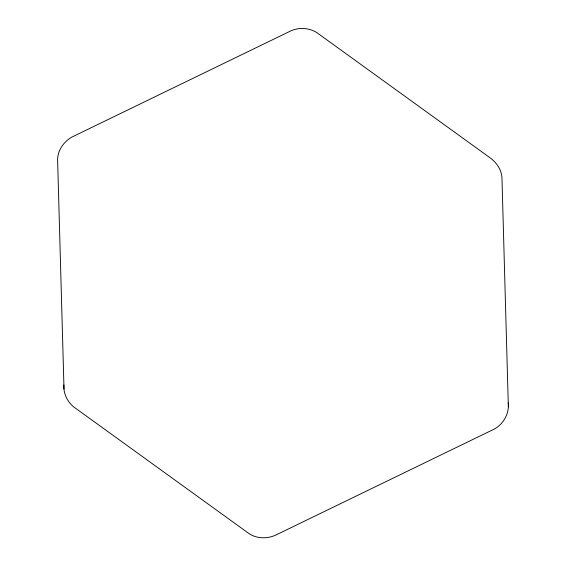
<?xml version="1.0" encoding="UTF-8"?>
<svg xmlns="http://www.w3.org/2000/svg" width="566" height="566" viewBox="0 0 566 566"><rect width="100%" height="100%" fill="white"/><g stroke="black" fill="none" stroke-linecap="round" stroke-linejoin="round"><path stroke-width="0.85" d="M63.894 384.93C63.215 394.261 68.168 403.537 75.993 408.553L249.323 533.809C257.127 538.825 267.393 538.924 275.699 535.111L494.068 429.184C503.457 424.203 509.506 413.421 508.24 402.794M508.353 406.862L501.943 177.264C501.271 169.213 496.361 162.357 489.958 157.716L316.627 32.467C308.732 27.649 298.593 27.161 290.245 31.165L71.875 137.085C63.873 141.606 57.866 150.075 57.598 159.407L64.008 389.005"/></g></svg>
